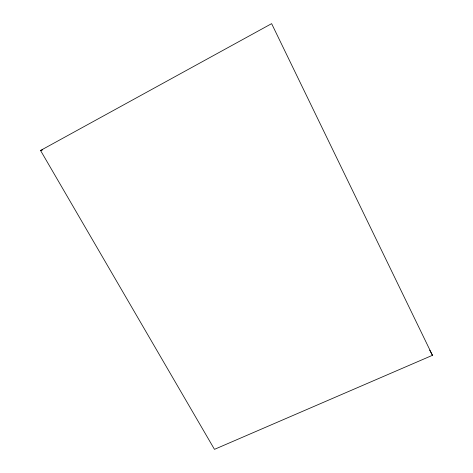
<?xml version="1.0" encoding="UTF-8"?>
<svg xmlns="http://www.w3.org/2000/svg" width="473" height="473" viewBox="0 0 473 473"><rect width="100%" height="100%" fill="white"/><g stroke="black" fill="none" stroke-linecap="round" stroke-linejoin="round"><path stroke-width="0.71" d="M40.542 150.479L271.626 23.65L432.458 355.306L214.47 449.35L40.542 150.479L42.676 149.882M429.685 350.168L432.458 355.306"/></g></svg>
